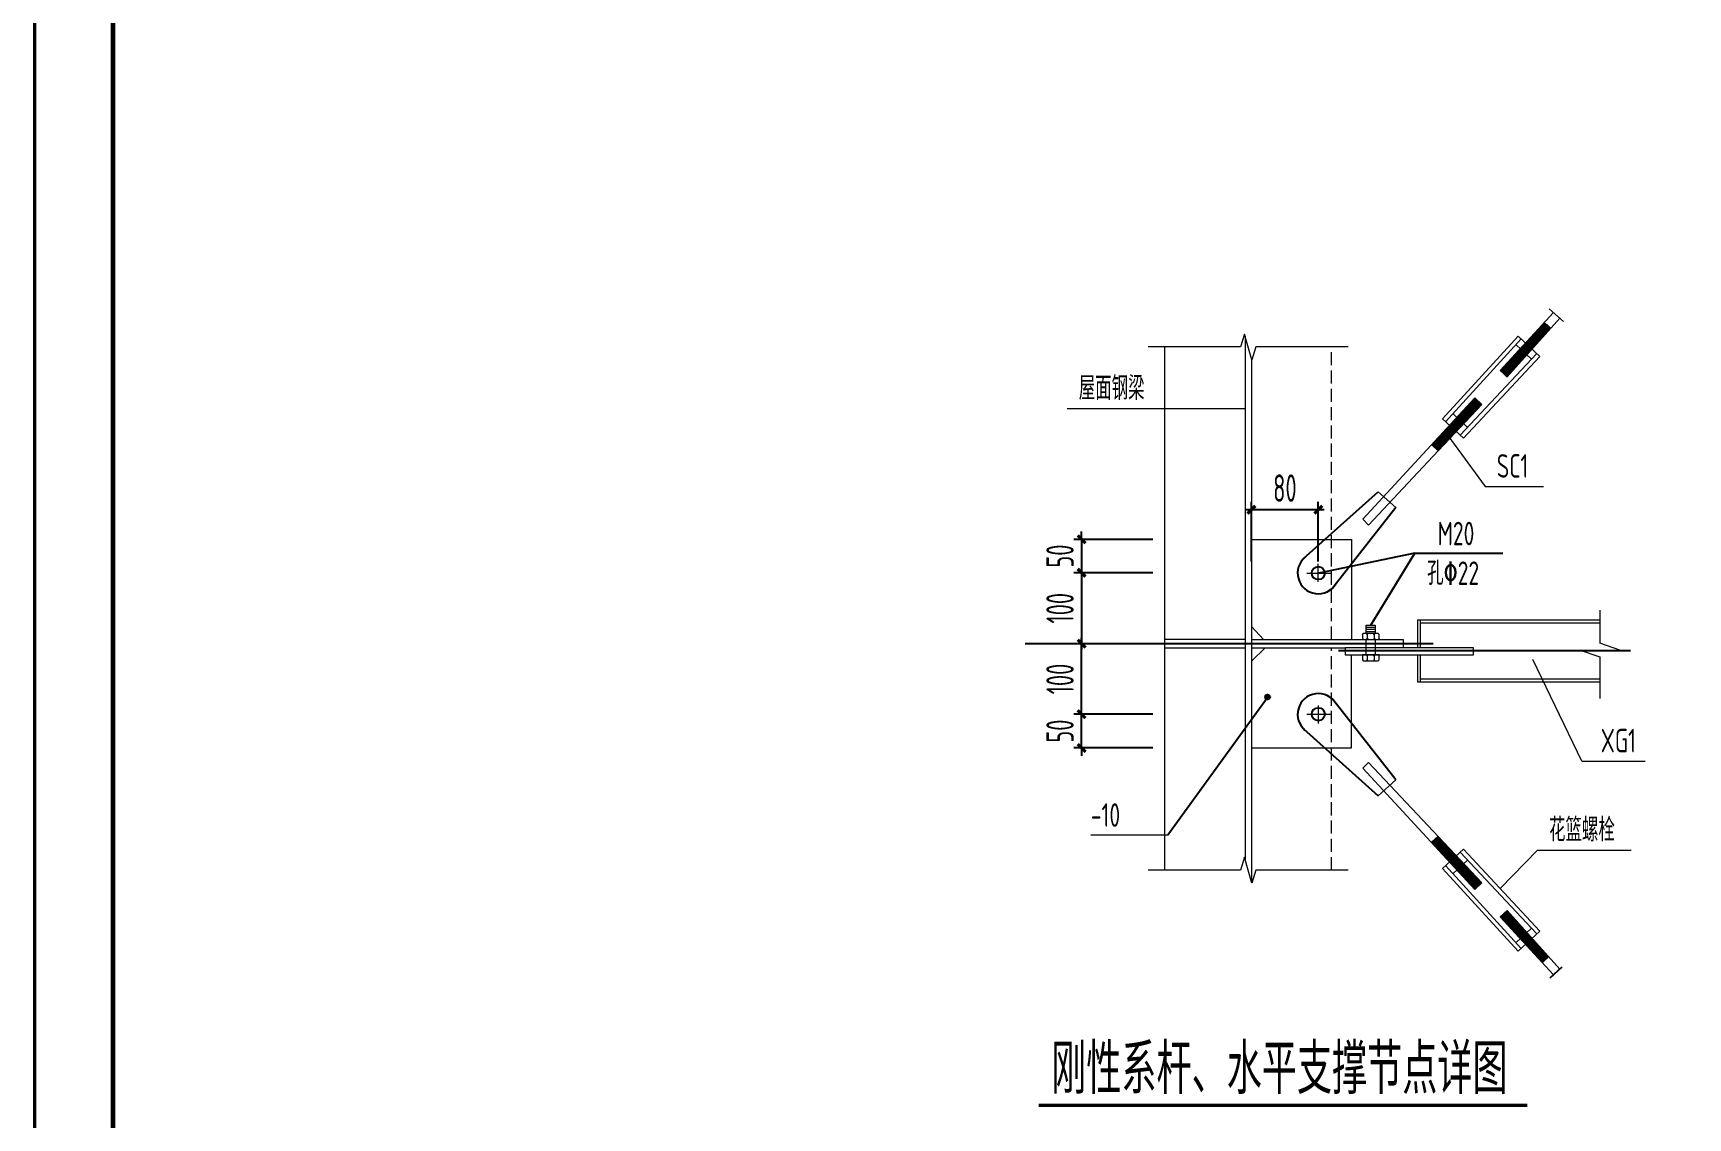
# Model space of a CAD drawing. Extents: x 447413 to 2975780, y -1432727 to 1301644.
# Drawn here: x 2253712 to 2285388, y -323039 to -302269 of the extents above; entities that cross this region are included whole.
import ezdxf
from ezdxf.enums import TextEntityAlignment as Align

# ---------------------------------------------------------------- set-up
doc = ezdxf.new("R2010")
doc.units = 0
doc.header["$LTSCALE"] = 1000
doc.header["$MEASUREMENT"] = 0
doc.linetypes.add('ACAD_ISO10W100', pattern=[18, 12, -3, 0, -3])
doc.linetypes.add('DASH', pattern=[0.35, 0.25, -0.1])
for name, color, linetype in [('COLU_DE_NUM', 7, 'Continuous'), ('DIM', 3, 'Continuous'), ('DIM_SYMB', 3, 'Continuous'), ('DOTE', 1, 'Continuous'), ('TEXT', 6, 'Continuous'), ('THIN', 7, 'Continuous'), ('图框', 253, 'Continuous')]:
    doc.layers.add(name, color=color, linetype=linetype)
doc.styles.add('_HZTXT', font='tssdeng.shx', dxfattribs={"width": 0.7, "bigfont": 'HZTXT.shx'})
doc.styles.add('TSSD_Dimension', font='sysz.shx', dxfattribs={"width": 0.7, "bigfont": 'syfs.shx'})
doc.styles.add('TSSD_Label', font='Tssdeng.shx', dxfattribs={"width": 0.7, "bigfont": 'hztxt.shx'})
doc.dimstyles.new('TSSD_20_150', dxfattribs={"dimtxt": 525, "dimasz": 150, "dimexe": 150, "dimexo": 225, "dimgap": 150, "dimtad": 1, "dimdec": 0, "dimlfac": 0.133333, "dimzin": 0, "dimdsep": 46, "dimtxsty": 'TSSD_Dimension', "dimblk": 'ARCHTICK', "dimcen": 0, "dimdle": 112.5, "dimclrt": 7, "dimadec": 0, "dimazin": 0, "dimtfac": 1, "dimtdec": 0, "dimtix": 1, "dimtmove": 2, "dimatfit": 3, "dimfxl": 0, "dimtolj": 1, "dimtzin": 0, "dimarcsym": 0})

# ---------------------------------------------------------------- blocks, each defined once
blk = doc.blocks.new('A$C6B0021A6')
at = {"layer": '图框', "color": 2, "const_width": 40, "elevation": -84000}
blk.add_lwpolyline([(20, 84120), (118920, 84120), (118920, 20), (20, 20)], close=True, dxfattribs=at)
at = {"layer": '图框', "color": 153, "const_width": 58, "elevation": -84000}
blk.add_lwpolyline([(111420, 1020), (2520, 1020), (2520, 83120), (111420, 83120)], close=True, dxfattribs=at)
blk = doc.blocks.new('_ArchTick')
at = {"color": 0, "linetype": 'ByBlock', "const_width": 0.4}
blk.add_lwpolyline([(-0.5, -0.5), (0.5, 0.5)], dxfattribs=at)
blk = doc.blocks.new('*D13')
at = {"layer": 'Defpoints', "color": 0, "transparency": 16777216}
for p in [(2273782, -313959), (2275373, -313959), (2275373, -315310)]:
    blk.add_point(p, dxfattribs=at)
at = {"layer": 'DIM', "color": 0, "lineweight": -2, "transparency": 16777216}
for p, q in [((2273782, -315423), (2273782, -313847)), ((2275148, -313959), (2273632, -313959)), ((2275148, -315310), (2273632, -315310))]:
    blk.add_line(p, q, dxfattribs=at)
at = {"layer": 'DIM', "color": 0, "lineweight": -2, "transparency": 16777216, "xscale": 150, "yscale": 150, "zscale": 150}
for p, rotation in [((2273782, -313959), 90), ((2273782, -315310), 270)]:
    blk.add_blockref('_ArchTick', p, dxfattribs=dict(at, rotation=rotation))
at = {"layer": 'DIM', "color": 7, "transparency": 16777216, "insert": (2273369, -314635), "char_height": 525, "attachment_point": 5, "rotation": 90, "style": 'TSSD_Dimension'}
blk.add_mtext('\\A1;100', dxfattribs=at)
blk = doc.blocks.new('*D14')
at = {"layer": 'Defpoints', "color": 0, "transparency": 16777216}
for p in [(2275373, -311962), (2273782, -312601), (2275373, -312601)]:
    blk.add_point(p, dxfattribs=at)
at = {"layer": 'DIM', "color": 0, "lineweight": -2, "transparency": 16777216}
for p, q in [((2275148, -311962), (2273632, -311962)), ((2273782, -311962), (2273782, -311812)), ((2273782, -311962), (2273782, -312601)), ((2275148, -312601), (2273632, -312601)), ((2273782, -312601), (2273782, -312751))]:
    blk.add_line(p, q, dxfattribs=at)
at = {"layer": 'DIM', "color": 0, "lineweight": -2, "transparency": 16777216, "xscale": 150, "yscale": 150, "zscale": 150}
for p, rotation in [((2273782, -311962), 270), ((2273782, -312601), 90)]:
    blk.add_blockref('_ArchTick', p, dxfattribs=dict(at, rotation=rotation))
at = {"layer": 'DIM', "color": 7, "transparency": 16777216, "insert": (2273369, -312282), "char_height": 525, "attachment_point": 5, "rotation": 90, "style": 'TSSD_Dimension'}
blk.add_mtext('\\A1;50', dxfattribs=at)
blk = doc.blocks.new('*D15')
at = {"layer": 'Defpoints', "color": 0, "transparency": 16777216}
for p in [(2273782, -315310), (2275373, -315310), (2275373, -315956)]:
    blk.add_point(p, dxfattribs=at)
at = {"layer": 'DIM', "color": 0, "lineweight": -2, "transparency": 16777216}
for p, q in [((2273782, -315310), (2273782, -315160)), ((2275148, -315310), (2273632, -315310)), ((2273782, -315956), (2273782, -315310)), ((2275148, -315956), (2273632, -315956)), ((2273782, -315956), (2273782, -316106))]:
    blk.add_line(p, q, dxfattribs=at)
at = {"layer": 'DIM', "color": 0, "lineweight": -2, "transparency": 16777216, "xscale": 150, "yscale": 150, "zscale": 150}
for p, rotation in [((2273782, -315310), 270), ((2273782, -315956), 90)]:
    blk.add_blockref('_ArchTick', p, dxfattribs=dict(at, rotation=rotation))
at = {"layer": 'DIM', "color": 7, "transparency": 16777216, "insert": (2273369, -315633), "char_height": 525, "attachment_point": 5, "rotation": 90, "style": 'TSSD_Dimension'}
blk.add_mtext('\\A1;50', dxfattribs=at)
blk = doc.blocks.new('*D16')
at = {"layer": 'Defpoints', "color": 0, "transparency": 16777216}
for p in [(2275373, -312601), (2273782, -313959), (2275373, -313959)]:
    blk.add_point(p, dxfattribs=at)
at = {"layer": 'DIM', "color": 0, "lineweight": -2, "transparency": 16777216}
for p, q in [((2275148, -312601), (2273632, -312601)), ((2273782, -312489), (2273782, -314072)), ((2275148, -313959), (2273632, -313959))]:
    blk.add_line(p, q, dxfattribs=at)
at = {"layer": 'DIM', "color": 0, "lineweight": -2, "transparency": 16777216, "xscale": 150, "yscale": 150, "zscale": 150}
for p, rotation in [((2273782, -312601), 90), ((2273782, -313959), 270)]:
    blk.add_blockref('_ArchTick', p, dxfattribs=dict(at, rotation=rotation))
at = {"layer": 'DIM', "color": 7, "transparency": 16777216, "insert": (2273369, -313280), "char_height": 525, "attachment_point": 5, "rotation": 90, "style": 'TSSD_Dimension'}
blk.add_mtext('\\A1;100', dxfattribs=at)
blk = doc.blocks.new('*D17')
at = {"layer": 'Defpoints', "color": 0, "transparency": 16777216}
for p in [(2277034, -311394), (2277034, -312608), (2278312, -312608)]:
    blk.add_point(p, dxfattribs=at)
at = {"layer": 'DIM', "color": 0, "lineweight": -2, "transparency": 16777216}
for p, q in [((2277034, -312383), (2277034, -311244)), ((2278312, -312383), (2278312, -311244)), ((2278424, -311394), (2276921, -311394))]:
    blk.add_line(p, q, dxfattribs=at)
at = {"layer": 'DIM', "color": 0, "lineweight": -2, "transparency": 16777216, "xscale": 150, "yscale": 150, "zscale": 150, "rotation": 180}
blk.add_blockref('_ArchTick', (2277034, -311394), dxfattribs=at)
at = {"layer": 'DIM', "color": 0, "lineweight": -2, "transparency": 16777216, "xscale": 150, "yscale": 150, "zscale": 150}
blk.add_blockref('_ArchTick', (2278312, -311394), dxfattribs=at)
at = {"layer": 'DIM', "color": 7, "transparency": 16777216, "insert": (2277673, -310981), "char_height": 525, "attachment_point": 5, "style": 'TSSD_Dimension'}
blk.add_mtext('\\A1;80', dxfattribs=at)

msp = doc.modelspace()

# ---------------------------------------------------------------- hatches: boundary and pattern name
h = msp.add_hatch()
h.set_pattern_fill('ANSI31', color=256, scale=7.5, angle=90, style=0)
h.set_pattern_definition([(135, (2195600.393, -365170.823), (-16.83798, -16.83798), [])])
h.paths.add_polyline_path([(2282305.3, -308429.4), (2282404.5, -308319.2), (2282276.8, -308201.9), (2282177.9, -308309.9)])
h.paths.add_polyline_path([(2282305.3, -308429.4), (2282177.9, -308309.9), (2281793.5, -308729.4), (2281927, -308849.6)])
h.paths.add_polyline_path([(2282761.8, -307922.2), (2282636.4, -307809.4), (2282276.8, -308201.9), (2282404.5, -308319.2)])
h.paths.add_polyline_path([(2281441.7, -309377.6), (2281310.8, -309254.7), (2280967.9, -309626.6), (2281095.6, -309746.4)])
h.paths.add_polyline_path([(2280953.4, -309897.9), (2281095.6, -309746.4), (2280967.9, -309626.6), (2280825.8, -309780.6)])
h.paths.add_polyline_path([(2280485.3, -310149.9), (2280608.5, -310265.5), (2280953.4, -309897.9), (2280825.8, -309780.6)])
at = {"ltscale": 10}
h = msp.add_hatch(color=256, dxfattribs=at)
edge = h.paths.add_edge_path()
edge.add_arc((2277342.5, -314979.6), 46.8, 0, 360)
h = msp.add_hatch()
h.set_pattern_fill('ANSI31', color=256, scale=7.5, style=0)
h.set_pattern_definition([(45, (2195600.393, -365170.823), (-16.83798, 16.83798), [])])
h.paths.add_polyline_path([(2280606, -317650.1), (2280481.9, -317764.6), (2280825.8, -318137.6), (2280953.4, -318020.3)])
h.paths.add_polyline_path([(2280967.9, -318291.6), (2281095.6, -318171.8), (2280953.4, -318020.3), (2280825.8, -318137.6)])
h.paths.add_polyline_path([(2281310.8, -318663.5), (2281441.7, -318540.6), (2281095.6, -318171.8), (2280967.9, -318291.6)])
h.paths.add_polyline_path([(2282177.9, -319608.3), (2282305.3, -319488.8), (2281927, -319068.6), (2281793.5, -319188.8)])
h.paths.add_polyline_path([(2282177.9, -319608.3), (2282276.8, -319716.3), (2282404.5, -319599), (2282305.3, -319488.8)])
h.paths.add_polyline_path([(2282596.5, -320065.2), (2282721.2, -319950.9), (2282404.5, -319599), (2282276.8, -319716.3)])

# ---------------------------------------------------------------- linework, layer by layer
at = {"lineweight": 9}
for p, q in [((2283005.1, -307789.6, 126000), (2282734.7, -307548.8, 126000)), ((2282813.7, -307615.9, 126000), (2281793.5, -308729.4, 126000)), ((2282936.9, -307727.7, 126000), (2281927, -308849.6, 126000)), ((2282636.4, -307809.4, 126000), (2282761.8, -307922.2, 126000)), ((2276911.8, -308064.2, 126000), (2276911.8, -318081.6, 126000)), ((2280687.3, -309653.4, 126000), (2282138.4, -308074.6, 126000)), ((2280747.9, -309709.1, 126000), (2282193.9, -308125.7, 126000)), ((2282138.4, -308074.6, 126000), (2282555.2, -308457.8, 126000)), ((2275373.1, -318296, 126000), (2275373.1, -308278.6, 126000)), ((2277034, -308512.2, 126000), (2277034, -318529.6, 126000)), ((2281029.8, -309968.2, 126000), (2282496.9, -308404.2, 126000)), ((2281091.1, -310024.5, 126000), (2282555.2, -308457.8, 126000)), ((2282095.9, -308233, 126000), (2282394.6, -308513.2, 126000)), ((2281793.5, -308729.4, 126000), (2281927, -308849.6, 126000)), ((2281310.8, -309254.7, 126000), (2279168.4, -311578.2, 126000)), ((2280408.8, -310478.3, 126000), (2281441.7, -309377.6, 126000)), ((2281310.8, -309254.7, 126000), (2281441.7, -309377.6, 126000)), ((2281091.1, -310024.5, 126000), (2280687.3, -309653.4, 126000)), ((2280890, -309553.5, 126000), (2281171.3, -309817.4, 126000)), ((2280485.3, -310149.9, 126000), (2280616.3, -310272.8, 126000)), ((2279274.4, -311687, 126000), (2280408, -310477.5, 126000)), ((2279797.7, -311351.3, 126000), (2279458.8, -311049, 126000)), ((2279168.4, -311578.2, 126000), (2279274.4, -311687, 126000)), ((2277034, -311962.3, 126000), (2278951, -311962.3, 126000)), ((2278951, -311962.3, 126000), (2278951, -313879.3, 126000)), ((2278090.7, -312608, 126000), (2278561, -312608, 126000)), ((2278312, -312773.1, 126000), (2278312, -312429.4, 126000)), ((2283704.8, -313318.4, 126000), (2283704.8, -313949.9, 126000)), ((2276906.6, -313879.3, 126000), (2275373.1, -313879.3, 126000)), ((2277264.7, -313879.3, 126000), (2277034, -313633.2, 126000)), ((2277034, -313879.3, 126000), (2278567.5, -313879.3, 126000)), ((2279156.7, -313785, 126000), (2279174.1, -313762, 126000)), ((2279156.7, -313856.3, 126000), (2279174.1, -313879.3, 126000)), ((2279247.7, -313785, 126000), (2279230.4, -313762, 126000)), ((2279247.7, -313856.3, 126000), (2279230.4, -313879.3, 126000)), ((2279231.1, -313641.4, 126000), (2279401.9, -313641.4, 126000)), ((2279231.1, -313682.4, 126000), (2279401.9, -313682.4, 126000)), ((2279231.1, -313723.9, 126000), (2279401.9, -313723.9, 126000)), ((2279247.7, -313785, 126000), (2279265.1, -313762, 126000)), ((2279247.7, -313785, 126000), (2279247.7, -313856.3, 126000)), ((2279247.7, -313856.3, 126000), (2279265.1, -313879.3, 126000)), ((2279385.3, -313785, 126000), (2279367.9, -313762, 126000)), ((2279385.3, -313856.3, 126000), (2279367.9, -313879.3, 126000)), ((2279385.3, -313785, 126000), (2279402.6, -313762, 126000)), ((2279385.3, -313785, 126000), (2279385.3, -313856.3, 126000)), ((2279385.3, -313856.3, 126000), (2279402.6, -313879.3, 126000)), ((2279476.3, -313785, 126000), (2279458.9, -313762, 126000)), ((2279476.3, -313856.3, 126000), (2279458.9, -313879.3, 126000)), ((2279936.7, -313879.3, 126000), (2279936.7, -314038.9, 126000)), ((2275373.1, -314038.9, 126000), (2276906.6, -314038.9, 126000)), ((2277034, -314291.1, 126000), (2277295, -314038.9, 126000)), ((2277034, -314038.9, 126000), (2278828.2, -314038.9, 126000)), ((2278951, -315955.9, 126000), (2278951, -314171.8, 126000)), ((2279156.7, -314194.8, 126000), (2279174.1, -314171.8, 126000)), ((2279247.7, -314194.8, 126000), (2279230.4, -314171.8, 126000)), ((2279247.7, -314194.8, 126000), (2279265.1, -314171.8, 126000)), ((2279247.7, -314194.8, 126000), (2279247.7, -314266.1, 126000)), ((2279385.3, -314194.8, 126000), (2279367.9, -314171.8, 126000)), ((2279385.3, -314194.8, 126000), (2279402.6, -314171.8, 126000)), ((2279385.3, -314194.8, 126000), (2279385.3, -314266.1, 126000)), ((2279476.3, -314194.8, 126000), (2279458.9, -314171.8, 126000)), ((2283326.9, -314081.4, 126000), (2283704.8, -314212.9, 126000)), ((2283326.9, -314081.4, 126000), (2284082.6, -314081.4, 126000)), ((2284082.6, -314081.4, 126000), (2283704.8, -313949.9, 126000)), ((2283704.8, -314212.9, 126000), (2283704.8, -315007.8, 126000)), ((2279156.7, -314266.1, 126000), (2279174.1, -314289.1, 126000)), ((2279247.7, -314266.1, 126000), (2279230.4, -314289.1, 126000)), ((2279247.7, -314266.1, 126000), (2279265.1, -314289.1, 126000)), ((2279385.3, -314266.1, 126000), (2279367.9, -314289.1, 126000)), ((2279385.3, -314266.1, 126000), (2279402.6, -314289.1, 126000)), ((2279476.3, -314266.1, 126000), (2279458.9, -314289.1, 126000)), ((2280271.5, -314686.5, 126000), (2283704.8, -314686.5, 126000)), ((2278312, -315145.1, 126000), (2278312, -315488.8, 126000)), ((2278090.7, -315310.2, 126000), (2278561, -315310.2, 126000)), ((2277034, -315955.9, 126000), (2278951, -315955.9, 126000)), ((2279168.4, -316340, 126000), (2279274.4, -316231.2, 126000)), ((2281310.8, -318663.5, 126000), (2279168.4, -316340, 126000)), ((2279274.4, -316231.2, 126000), (2280408, -317440.7, 126000)), ((2279797.7, -316566.9, 126000), (2279458.8, -316869.2, 126000)), ((2280408.8, -317439.9, 126000), (2281441.7, -318540.6, 126000)), ((2281091.1, -317893.7, 126000), (2280687.3, -318264.8, 126000)), ((2281029.8, -317950, 126000), (2282496.9, -319514, 126000)), ((2281091.1, -317893.7, 126000), (2282555.2, -319460.4, 126000)), ((2280687.3, -318264.8, 126000), (2282138.4, -319843.6, 126000)), ((2280747.9, -318209.1, 126000), (2282193.9, -319792.5, 126000)), ((2280890, -318364.7, 126000), (2281171.3, -318100.8, 126000)), ((2281310.8, -318663.5, 126000), (2281441.7, -318540.6, 126000)), ((2281793.5, -319188.8, 126000), (2281927, -319068.6, 126000)), ((2282813.7, -320302.3, 126000), (2281793.5, -319188.8, 126000)), ((2282936.9, -320190.5, 126000), (2281927, -319068.6, 126000)), ((2282095.9, -319685.2, 126000), (2282394.6, -319405, 126000)), ((2282138.4, -319843.6, 126000), (2282555.2, -319460.4, 126000))]:
    msp.add_line(p, q, dxfattribs=at)
at = {"linetype": 'DASH', "lineweight": 9}
for p, q in [((2278567.5, -313879.3, 126000), (2278567.5, -308278.6, 126000)), ((2278567.5, -318296, 126000), (2278567.5, -314038.9, 126000))]:
    msp.add_line(p, q, dxfattribs=at)
at = {"ltscale": 10}
for p, q in [((2278032.5, -312328.5, 126000), (2279458.8, -311049, 126000)), ((2279797.7, -311351.3, 126000), (2278591.4, -312887.5, 126000)), ((2280163.3, -312224.3, 126000), (2278325.9, -312608, 126000)), ((2279316.5, -313604.7, 126000), (2280163.3, -312224.3, 126000)), ((2280163.3, -312224.3, 126000), (2281847.3, -312224.3, 126000)), ((2275430.8, -317617.5, 126000), (2277366.7, -314952.9, 126000)), ((2279797.7, -316566.9, 126000), (2278591.4, -315030.7, 126000)), ((2278032.5, -315589.7, 126000), (2279458.8, -316869.2, 126000))]:
    msp.add_line(p, q, dxfattribs=at)
at = {"linetype": 'ACAD_ISO10W100', "lineweight": 9}
for p, q in [((2280271.5, -313558.9, 126000), (2283704.8, -313558.9, 126000)), ((2280271.5, -314633.9, 126000), (2283704.8, -314633.9, 126000))]:
    msp.add_line(p, q, dxfattribs=at)
for p, q in [((2280606, -317650.1, 126000), (2280481.9, -317764.6, 126000)), ((2282721.2, -319950.9, 126000), (2282596, -320065.6, 126000)), ((2282750.5, -320359.6, 126000), (2282984.1, -320147.6, 126000))]:
    msp.add_line(p, q)
at = {"lineweight": 9, "elevation": 126000}
for points in [[(2283704.8, -313506.3), (2280211.1, -313506.3), (2280211.1, -314038.9)], [(2280271.5, -314038.9), (2280271.5, -313506.3)], [(2278567.5, -313879.3), (2279936.7, -313879.3)], [(2279156.7, -313785), (2279156.7, -313856.3)], [(2279458.9, -313762), (2279174.1, -313762)], [(2279231.1, -313762), (2279231.1, -313604.7), (2279401.9, -313604.7), (2279401.9, -313762)], [(2279401.9, -313879.3), (2279401.9, -314171.8), (2279231.1, -314171.8), (2279231.1, -313879.3)], [(2279476.3, -313856.3), (2279476.3, -313785)], [(2279476.3, -314171.8), (2279156.7, -314171.8)], [(2279156.7, -314194.8), (2279156.7, -314266.1)], [(2279156.7, -314194.8), (2279156.7, -314266.1)], [(2279458.9, -314171.8), (2279174.1, -314171.8)], [(2279476.3, -314266.1), (2279476.3, -314194.8)], [(2279476.3, -314266.1), (2279476.3, -314194.8)], [(2280211.1, -314171.8), (2280211.1, -314686.5), (2280271.5, -314686.5), (2280271.5, -314171.8)], [(2279174.1, -314289.1), (2279458.9, -314289.1)], [(2279174.1, -314289.1), (2279458.9, -314289.1)]]:
    msp.add_lwpolyline(points, dxfattribs=at)
msp.add_lwpolyline([(2278828.2, -314038.9), (2278828.2, -314171.8), (2281285.3, -314171.8), (2281285.3, -314038.9)], close=True, dxfattribs=at)
at = {"ltscale": 10}
for centre, radius in [((2278312, -312608, 126000), 124.6), ((2277342.5, -314979.6, 126000), 46.8), ((2278312, -315310.2, 126000), 124.6)]:
    msp.add_circle(centre, radius, dxfattribs=at)
for centre, start, end in [((2278312, -312608, 126000), 128.79277, 328.72139), ((2278312, -315310.2, 126000), 31.27861, 231.20723)]:
    msp.add_arc(centre, 395.3, start, end, dxfattribs=at)
at = {"layer": 'DIM_SYMB', "const_width": 62.5, "elevation": 126000}
msp.add_lwpolyline([(2272962.2, -322799.8), (2282313, -322799.8)], dxfattribs=at)
at = {"layer": 'DOTE'}
for p, q in [((2280511.4, -313959.1, 126000), (2272704.1, -313959.1, 126000)), ((2278702.4, -314088.2, 126000), (2284288.2, -314088.2, 126000))]:
    msp.add_line(p, q, dxfattribs=at)
at = {"layer": 'TEXT', "lineweight": 9, "ltscale": 99}
for p, q in [((2273503.7, -309458.2, 126000), (2276911.8, -309458.2, 126000)), ((2280795.4, -309970.8, 126000), (2281506.3, -310947.1, 126000)), ((2281506.3, -310947.1, 126000), (2282624.7, -310947.1, 126000)), ((2283354.5, -316206.4, 126000), (2284572.4, -316206.4, 126000)), ((2273960.2, -317617.5, 126000), (2275430.8, -317617.5, 126000)), ((2282505.9, -317913.5, 126000), (2281793, -318644.8, 126000)), ((2282505.9, -317913.5, 126000), (2284300.3, -317913.5, 126000))]:
    msp.add_line(p, q, dxfattribs=at)
at = {"layer": 'TEXT', "lineweight": 9}
msp.add_line((2283354.5, -316206.4, 126000), (2282418.5, -314264.6, 126000), dxfattribs=at)
at = {"layer": 'THIN', "lineweight": 9, "elevation": 126000}
for points in [[(2278882.5, -308278.6), (2277116.5, -308278.6), (2277037.8, -308526.1), (2276902.8, -308031.1), (2276824, -308278.6), (2275058.1, -308278.6)], [(2278882.5, -318296), (2277116.5, -318296), (2277037.8, -318543.5), (2276902.8, -318048.5), (2276824, -318296), (2275058.1, -318296)]]:
    msp.add_lwpolyline(points, dxfattribs=at)

# ---------------------------------------------------------------- block references
at = {"xscale": 1.5, "yscale": 1.5, "zscale": 1.5, "rotation": 270}
msp.add_blockref('A$C6B0021A6', (2253712, -166547.5, 126000), dxfattribs=at)

# ---------------------------------------------------------------- texts
at = {"layer": 'COLU_DE_NUM', "style": 'TSSD_Label', "width": 0.7}
msp.add_text('刚性系杆、水平支撑节点详图', height=960, dxfattribs=at).set_placement((2277568.1, -322049.8, 126000), align=Align.MIDDLE)
at = {"layer": 'TEXT', "style": '_HZTXT', "width": 0.7}
msp.add_text('屋面钢梁', height=450, dxfattribs=at).set_placement((2273727.7, -309291.6, 126000))
at = {"layer": 'TEXT', "lineweight": 9, "ltscale": 99, "style": '_HZTXT', "width": 0.7}
for s, p in [('SC1', (2281730.3, -310780.4, 126000)), ('M20', (2280596.1, -312075.4, 126000)), ('孔%%13022', (2280396, -312833.6, 126000)), ('XG1', (2283718.6, -316039.7, 126000)), ('-10', (2273958.9, -317465.5, 126000)), ('花篮螺栓', (2282729.9, -317746.9, 126000))]:
    msp.add_text(s, height=450, dxfattribs=at).set_placement(p)

# ---------------------------------------------------------------- dimensions: what is measured, and where the dimension line sits
at = {"layer": 'DIM'}
dim = msp.add_linear_dim(base=(2277034, -311393.7, 126000), p1=(2278312, -312608, 126000), p2=(2277034, -312608, 126000), text='80', dimstyle='TSSD_20_150', dxfattribs=at)
dim.commit()
dim.dimension.update_dxf_attribs({"geometry": '*D17', "text_midpoint": (2277673, -310981.2, 126000)})
for base, p1, p2, text, picture, middle in [((2273781.7, -312601.3, 126000), (2275373.1, -311962.3, 126000), (2275373.1, -312601.3, 126000), '50', '*D14', (2273369.2, -312281.8, 126000)), ((2273781.7, -313959.1, 126000), (2275373.1, -312601.3, 126000), (2275373.1, -313959.1, 126000), '100', '*D16', (2273369.2, -313280.2, 126000)), ((2273781.7, -313959.1, 126000), (2275373.1, -315310.2, 126000), (2275373.1, -313959.1, 126000), '100', '*D13', (2273369.2, -314634.6, 126000)), ((2273781.7, -315310.2, 126000), (2275373.1, -315955.9, 126000), (2275373.1, -315310.2, 126000), '50', '*D15', (2273369.2, -315633.1, 126000))]:
    dim = msp.add_linear_dim(base=base, p1=p1, p2=p2, angle=90, text=text, dimstyle='TSSD_20_150', dxfattribs=at)
    dim.commit()
    dim.dimension.update_dxf_attribs({"geometry": picture, "text_midpoint": middle})

doc.saveas('drawing.dxf')
